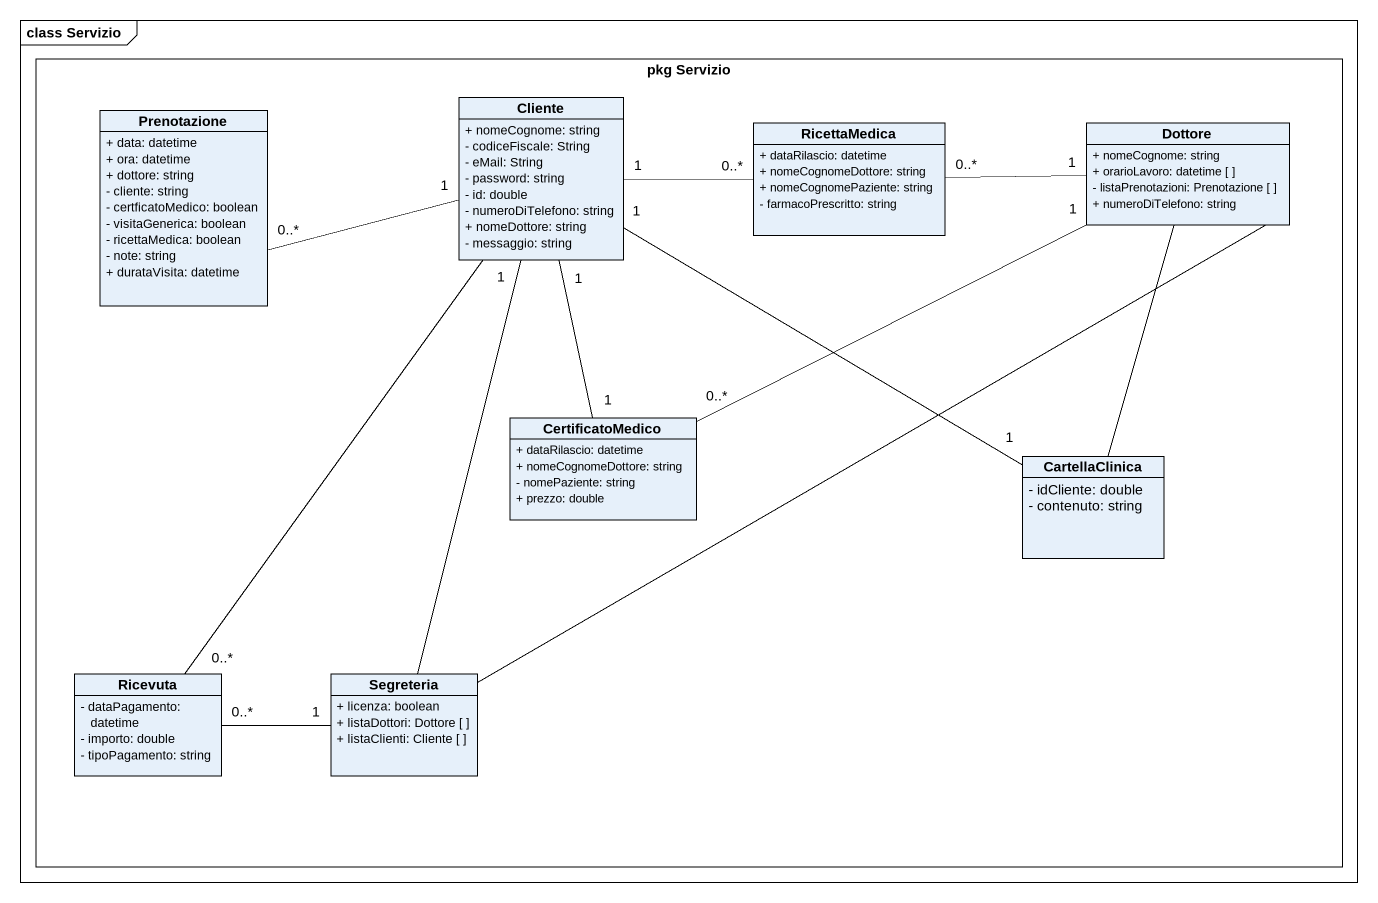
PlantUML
@startuml
mainframe class Servizio
hide circle
hide empty members
skinparam classAttributeIconSize 0
rectangle "pkg Servizio" as pkg_Servizio {
  class Cliente {
    + nomeCognome: string
    - codiceFiscale: String
    - eMail: String
    - password: string
    - id: double
    - numeroDiTelefono: string
    + nomeDottore: string
    - messaggio: string
  }
  class Prenotazione {
    + data: datetime
    + ora: datetime
    + dottore: string
    - cliente: string
    - certficatoMedico: boolean
    - visitaGenerica: boolean
    - ricettaMedica: boolean
    - note: string
    + durataVisita: datetime
  }
  class RicettaMedica {
    + dataRilascio: datetime
    + nomeCognomeDottore: string
    + nomeCognomePaziente: string
    - farmacoPrescritto: string
  }
  class Dottore {
    + nomeCognome: string
    + orarioLavoro: datetime [ ]
    - listaPrenotazioni: Prenotazione [ ]
    + numeroDiTelefono: string
  }
  class CertificatoMedico {
    + dataRilascio: datetime
    + nomeCognomeDottore: string
    - nomePaziente: string
    + prezzo: double
  }
  class CartellaClinica {
    - idCliente: double
    - contenuto: string
  }
  class Ricevuta {
    - dataPagamento: datetime
    - importo: double
    - tipoPagamento: string
  }
  class Segreteria {
    + licenza: boolean
    + listaDottori: Dottore [ ]
    + listaClienti: Cliente [ ]
  }
}
Cliente "1" -left- "0..*" Prenotazione
Cliente "1" -right- "0..*" RicettaMedica
Cliente "1" -- "1" CertificatoMedico
Cliente "1" -right- "1" CartellaClinica
Cliente "1" -- "0..*" Ricevuta
Cliente -- Segreteria
Dottore "1" -left- "0..*" RicettaMedica
Dottore "1" -left- "0..*" CertificatoMedico
Dottore -- CartellaClinica
Ricevuta "0..*" -right- "1" Segreteria
Segreteria -up- Dottore
@enduml
